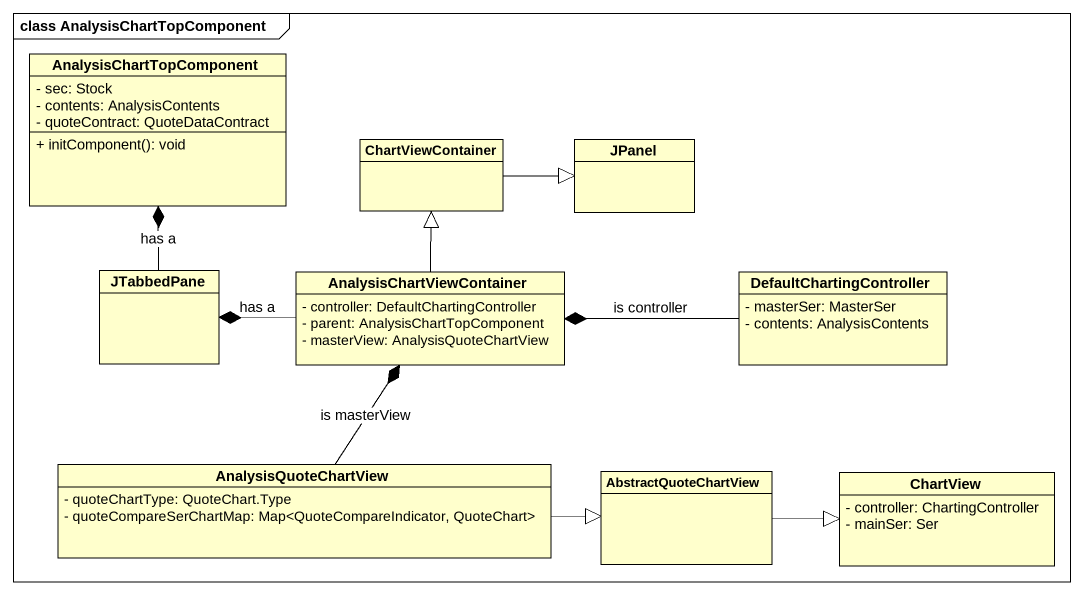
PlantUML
@startuml
mainframe class AnalysisChartTopComponent
hide circle
hide empty members
skinparam classAttributeIconSize 0
class AnalysisChartTopComponent {
  - sec: Stock
  - contents: AnalysisContents
  - quoteContract: QuoteDataContract
  + initComponent(): void
}
class ChartViewContainer
class JPanel
class JTabbedPane
class AnalysisChartViewContainer {
  - controller: DefaultChartingController
  - parent: AnalysisChartTopComponent
  - masterView: AnalysisQuoteChartView
}
class DefaultChartingController {
  - masterSer: MasterSer
  - contents: AnalysisContents
}
class AnalysisQuoteChartView {
  - quoteChartType: QuoteChart.Type
  - quoteCompareSerChartMap: Map<QuoteCompareIndicator, QuoteChart>
}
class AbstractQuoteChartView
class ChartView {
  - controller: ChartingController
  - mainSer: Ser
}
ChartViewContainer -right-|> JPanel
JTabbedPane -up-* AnalysisChartTopComponent : has a
AnalysisChartViewContainer -up-|> ChartViewContainer
AnalysisChartViewContainer -left-* JTabbedPane : has a
DefaultChartingController -left-* AnalysisChartViewContainer : is controller
AnalysisQuoteChartView -up-* AnalysisChartViewContainer : is masterView
AnalysisQuoteChartView -right-|> AbstractQuoteChartView
AbstractQuoteChartView -right-|> ChartView
@enduml
